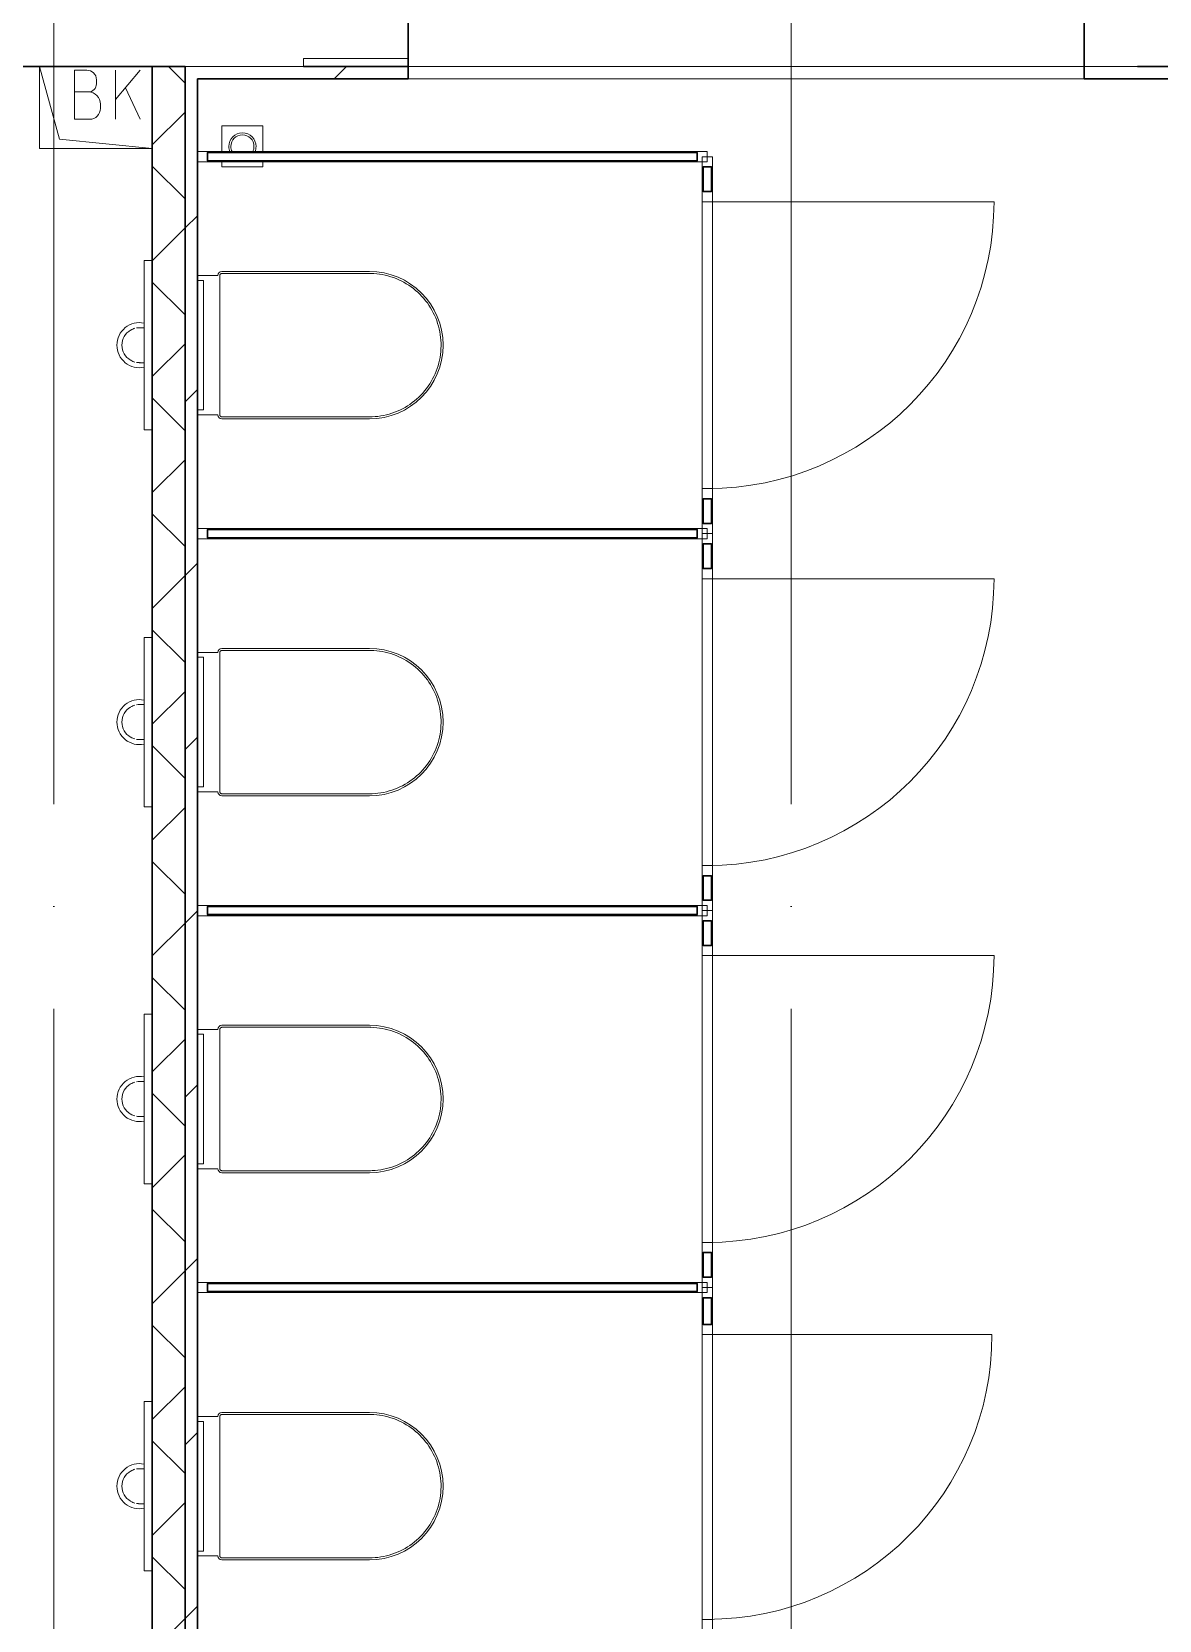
# Model space of a CAD drawing. Header units: millimetres. Extents: x -695119 to 412940, y -249585 to 622758.
# Drawn here: x 279137 to 281889, y 71319 to 75197 of the extents above; entities that cross this region are included whole.
import ezdxf

# ---------------------------------------------------------------- set-up
doc = ezdxf.new("R2010")
doc.units = ezdxf.units.MM
doc.linetypes.add('ADSK_Линия сетки', pattern=[25, 20, -2.5, 0, -2.5])
for name, color, linetype, lineweight in [('Витраж', 252, 'Continuous', 9), ('Двери', 8, 'Continuous', 9), ('Оси', 252, 'Continuous', 9), ('Перекрытие', 252, 'Continuous', 18), ('Сантехника', 252, 'Continuous', 18), ('Стены внутренние', 252, 'Continuous', 18), ('Стены наружные', 252, 'Continuous', 18), ('Стены разрез', 7, 'Continuous', 30)]:
    doc.layers.add(name, color=color, linetype=linetype, lineweight=lineweight)

# ---------------------------------------------------------------- blocks, each defined once
blk = doc.blocks.new('план 2 этажа')
at = {"color": 251, "lineweight": 18, "true_color": 0x636466}
for p, q in [((279155.8, 75111.6), (279203.9, 74934.5)), ((279155.8, 74911.6), (279155.8, 75111.6)), ((279271.1, 75103), (279241.1, 75103)), ((279241.1, 75103), (279241.1, 74983)), ((279401.1, 75103), (279341.1, 75031.5)), ((279341.1, 74983), (279341.1, 75103)), ((279294.4, 75069.6), (279294.4, 75079.6)), ((279274.4, 75049.6), (279241.1, 75049.6)), ((279401.1, 74983), (279365.1, 75060.1)), ((279304.4, 75009.6), (279304.4, 75019.6)), ((279241.1, 74983), (279277.7, 74983)), ((279430.8, 74911.6), (279155.8, 74911.6)), ((279203.9, 74934.5), (279430.8, 74911.6))]:
    blk.add_line(p, q, dxfattribs=at)
for centre, radius, start, end in [((279271.1, 75079.6), 23.3, 0, 90), ((279274.4, 75069.6), 20, 270, 0), ((279274.4, 75019.6), 30, 0, 90), ((279277.7, 75009.6), 26.7, 270, 0)]:
    blk.add_arc(centre, radius, start, end, dxfattribs=at)
at = {"layer": 'Витраж', "color": 251, "lineweight": 18, "true_color": 0x636466, "extrusion": (0, 0, -1)}
for p, q in [((279565.8, 74904.1), (279540.8, 74904.1)), ((279540.8, 74904.1), (279540.8, 74879.1)), ((279540.8, 74879.1), (279565.8, 74879.1)), ((279565.8, 74879.1), (279565.8, 74904.1)), ((280798.3, 74891.6), (280773.3, 74891.6)), ((280773.3, 74891.6), (280773.3, 74866.6)), ((280798.3, 74866.6), (280798.3, 74891.6)), ((280773.3, 74866.6), (280798.3, 74866.6)), ((280798.3, 74806.6), (280773.3, 74806.6)), ((280773.3, 74806.6), (280773.3, 74781.6)), ((280798.3, 74781.6), (280798.3, 74806.6)), ((280773.3, 74781.6), (280798.3, 74781.6)), ((280798.3, 74081.6), (280773.3, 74081.6)), ((280773.3, 74081.6), (280773.3, 74056.6)), ((280773.3, 74056.6), (280798.3, 74056.6)), ((280798.3, 74056.6), (280798.3, 74081.6)), ((280785.8, 73984.1), (280760.8, 73984.1)), ((280760.8, 73984.1), (280760.8, 73959.1)), ((280785.8, 73959.1), (280785.8, 73984.1)), ((280760.8, 73959.1), (280785.8, 73959.1)), ((280798.3, 73971.6), (280773.3, 73971.6)), ((280773.3, 73971.6), (280773.3, 73946.6)), ((280773.3, 73946.6), (280798.3, 73946.6)), ((280798.3, 73946.6), (280798.3, 73971.6)), ((280798.3, 73886.6), (280773.3, 73886.6)), ((280773.3, 73886.6), (280773.3, 73861.6)), ((280773.3, 73861.6), (280798.3, 73861.6)), ((280798.3, 73861.6), (280798.3, 73886.6)), ((280798.3, 73161.6), (280773.3, 73161.6)), ((280773.3, 73161.6), (280773.3, 73136.6)), ((280798.3, 73136.6), (280798.3, 73161.6)), ((280773.3, 73136.6), (280798.3, 73136.6)), ((280785.8, 73064.1), (280760.8, 73064.1)), ((280760.8, 73064.1), (280760.8, 73039.1)), ((280798.3, 73051.6), (280773.3, 73051.6)), ((280773.3, 73051.6), (280773.3, 73026.6)), ((280785.8, 73039.1), (280785.8, 73064.1)), ((280798.3, 73026.6), (280798.3, 73051.6)), ((280760.8, 73039.1), (280785.8, 73039.1)), ((280773.3, 73026.6), (280798.3, 73026.6)), ((280798.3, 72966.6), (280773.3, 72966.6)), ((280773.3, 72966.6), (280773.3, 72941.6)), ((280773.3, 72941.6), (280798.3, 72941.6)), ((280798.3, 72941.6), (280798.3, 72966.6)), ((280798.3, 72241.6), (280773.3, 72241.6)), ((280773.3, 72241.6), (280773.3, 72216.6)), ((280798.3, 72216.6), (280798.3, 72241.6)), ((280773.3, 72216.6), (280798.3, 72216.6)), ((280785.8, 72144.1), (280760.8, 72144.1)), ((280760.8, 72144.1), (280760.8, 72119.1)), ((280760.8, 72119.1), (280785.8, 72119.1)), ((280798.3, 72131.6), (280773.3, 72131.6)), ((280773.3, 72131.6), (280773.3, 72106.6)), ((280785.8, 72119.1), (280785.8, 72144.1)), ((280798.3, 72106.6), (280798.3, 72131.6)), ((280773.3, 72106.6), (280798.3, 72106.6)), ((280798.3, 72041.6), (280773.3, 72041.6)), ((280773.3, 72041.6), (280773.3, 72016.6)), ((280798.3, 72016.6), (280798.3, 72041.6)), ((280773.3, 72016.6), (280798.3, 72016.6)), ((280798.3, 71321.6), (280773.3, 71321.6)), ((280773.3, 71321.6), (280773.3, 71296.6)), ((280798.3, 71296.6), (280798.3, 71321.6))]:
    blk.add_line(p, q, dxfattribs=at)
at = {"layer": 'Витраж', "color": 251, "true_color": 0x636466}
for p, q in [((279565.8, 74904.1), (280760.8, 74904.1)), ((279565.8, 74879.1), (280760.8, 74879.1)), ((280773.3, 74866.6), (280773.3, 74806.6)), ((280798.3, 74866.6), (280798.3, 74806.6)), ((280773.3, 74781.6), (280773.3, 74081.6)), ((280798.3, 74781.6), (280798.3, 74081.6)), ((280773.3, 74056.6), (280773.3, 73996.6)), ((280798.3, 74056.6), (280798.3, 73996.6)), ((280760.8, 73984.1), (279565.8, 73984.1)), ((280760.8, 73959.1), (279565.8, 73959.1)), ((280773.3, 73946.6), (280773.3, 73886.6)), ((280798.3, 73946.6), (280798.3, 73886.6)), ((280773.3, 73861.6), (280773.3, 73161.6)), ((280798.3, 73861.6), (280798.3, 73161.6)), ((280773.3, 73136.6), (280773.3, 73076.6)), ((280798.3, 73136.6), (280798.3, 73076.6)), ((280760.8, 73064.1), (279565.8, 73064.1)), ((280760.8, 73039.1), (279565.8, 73039.1)), ((280773.3, 73026.6), (280773.3, 72966.6)), ((280798.3, 73026.6), (280798.3, 72966.6)), ((280773.3, 72941.6), (280773.3, 72241.6)), ((280798.3, 72941.6), (280798.3, 72241.6)), ((280773.3, 72216.6), (280773.3, 72156.6)), ((280798.3, 72216.6), (280798.3, 72156.6)), ((280760.8, 72144.1), (279565.8, 72144.1)), ((280760.8, 72119.1), (279565.8, 72119.1)), ((280773.3, 72106.6), (280773.3, 72041.6)), ((280798.3, 72106.6), (280798.3, 72041.6)), ((280773.3, 72016.6), (280773.3, 71321.6)), ((280798.3, 72016.6), (280798.3, 71321.6))]:
    blk.add_line(p, q, dxfattribs=at)
at = {"layer": 'Витраж', "color": 251, "lineweight": 18, "true_color": 0x636466}
for p, q in [((280785.8, 74904.1), (280760.8, 74904.1)), ((280760.8, 74904.1), (280760.8, 74879.1)), ((280760.8, 74879.1), (280785.8, 74879.1)), ((280785.8, 74879.1), (280785.8, 74904.1)), ((279565.8, 73984.1), (279540.8, 73984.1)), ((279540.8, 73984.1), (279540.8, 73959.1)), ((279565.8, 73959.1), (279565.8, 73984.1)), ((280798.3, 73996.6), (280773.3, 73996.6)), ((280773.3, 73996.6), (280773.3, 73971.6)), ((280798.3, 73971.6), (280798.3, 73996.6)), ((279540.8, 73959.1), (279565.8, 73959.1)), ((280773.3, 73971.6), (280798.3, 73971.6)), ((279565.8, 73064.1), (279540.8, 73064.1)), ((279540.8, 73064.1), (279540.8, 73039.1)), ((279565.8, 73039.1), (279565.8, 73064.1)), ((280798.3, 73076.6), (280773.3, 73076.6)), ((280773.3, 73076.6), (280773.3, 73051.6)), ((280773.3, 73051.6), (280798.3, 73051.6)), ((280798.3, 73051.6), (280798.3, 73076.6)), ((279540.8, 73039.1), (279565.8, 73039.1)), ((280798.3, 72156.6), (280773.3, 72156.6)), ((280773.3, 72156.6), (280773.3, 72131.6)), ((280798.3, 72131.6), (280798.3, 72156.6)), ((279565.8, 72144.1), (279540.8, 72144.1)), ((279540.8, 72144.1), (279540.8, 72119.1)), ((279540.8, 72119.1), (279565.8, 72119.1)), ((279565.8, 72119.1), (279565.8, 72144.1)), ((280773.3, 72131.6), (280798.3, 72131.6))]:
    blk.add_line(p, q, dxfattribs=at)
at = {"layer": 'Двери', "color": 251, "true_color": 0x636466}
for p, q in [((280798.3, 74781.6), (281485.8, 74781.6)), ((280798.3, 73861.6), (281485.8, 73861.6)), ((280798.3, 72941.6), (281485.8, 72941.6)), ((280798.3, 72016.6), (281480.8, 72016.6))]:
    blk.add_line(p, q, dxfattribs=at)
for centre, radius in [((280785.8, 74781.6), 700), ((280785.8, 73861.6), 700), ((280785.8, 72941.6), 700), ((280785.8, 72016.6), 695)]:
    blk.add_arc(centre, radius, 270, 0, dxfattribs=at)
at = {"layer": 'Оси', "color": 251, "linetype": 'ADSK_Линия сетки', "ltscale": 100, "true_color": 0x636466}
for p, q in [((279190.8, 77811.6), (279190.8, 46685.5)), ((280990.8, 77811.6), (280990.8, 46685.5)), ((332058.1, 75111.6), (255080.8, 75111.6))]:
    blk.add_line(p, q, dxfattribs=at)
at = {"layer": 'Перекрытие', "color": 251, "ltscale": 100, "true_color": 0x636466}
for p, q in [((279155.8, 74911.6), (279155.8, 75111.6)), ((279430.8, 74911.6), (279155.8, 74911.6))]:
    blk.add_line(p, q, dxfattribs=at)
at = {"layer": 'Сантехника', "color": 251, "true_color": 0x636466}
for p, q in [((279700.8, 74966.6), (279600.8, 74966.6)), ((279600.8, 74966.6), (279600.8, 74904.1)), ((279700.8, 74904.1), (279700.8, 74966.6)), ((279600.8, 74879.1), (279600.8, 74866.6)), ((279700.8, 74866.6), (279700.8, 74879.1)), ((279600.8, 74866.6), (279700.8, 74866.6)), ((279590.8, 74601.6), (279540.8, 74601.6)), ((279595.8, 74601.6), (279595.8, 74261.6)), ((279960.8, 74611.6), (279600.8, 74611.6)), ((279960.8, 74606.6), (279600.8, 74606.6)), ((279540.8, 74589.8), (279555.8, 74589.8)), ((279555.8, 74589.8), (279555.8, 74273.4)), ((279555.8, 74273.4), (279540.8, 74273.4)), ((279540.8, 74261.6), (279590.8, 74261.6)), ((279600.8, 74256.6), (279960.8, 74256.6)), ((279600.8, 74251.6), (279960.8, 74251.6)), ((279590.8, 73681.6), (279540.8, 73681.6)), ((279540.8, 73669.8), (279555.8, 73669.8)), ((279555.8, 73669.8), (279555.8, 73353.4)), ((279595.8, 73681.6), (279595.8, 73341.6)), ((279960.8, 73691.6), (279600.8, 73691.6)), ((279960.8, 73686.6), (279600.8, 73686.6)), ((279555.8, 73353.4), (279540.8, 73353.4)), ((279540.8, 73341.6), (279590.8, 73341.6)), ((279600.8, 73336.6), (279960.8, 73336.6)), ((279600.8, 73331.6), (279960.8, 73331.6)), ((279590.8, 72761.6), (279540.8, 72761.6)), ((279540.8, 72749.8), (279555.8, 72749.8)), ((279555.8, 72749.8), (279555.8, 72433.4)), ((279595.8, 72761.6), (279595.8, 72421.6)), ((279960.8, 72771.6), (279600.8, 72771.6)), ((279960.8, 72766.6), (279600.8, 72766.6)), ((279555.8, 72433.4), (279540.8, 72433.4)), ((279540.8, 72421.6), (279590.8, 72421.6)), ((279600.8, 72416.6), (279960.8, 72416.6)), ((279600.8, 72411.6), (279960.8, 72411.6)), ((279590.8, 71816.6), (279540.8, 71816.6)), ((279540.8, 71804.8), (279555.8, 71804.8)), ((279555.8, 71804.8), (279555.8, 71488.4)), ((279595.8, 71816.6), (279595.8, 71476.6)), ((279960.8, 71826.6), (279600.8, 71826.6)), ((279960.8, 71821.6), (279600.8, 71821.6)), ((279555.8, 71488.4), (279540.8, 71488.4)), ((279540.8, 71476.6), (279590.8, 71476.6)), ((279600.8, 71471.6), (279960.8, 71471.6)), ((279600.8, 71466.6), (279960.8, 71466.6))]:
    blk.add_line(p, q, dxfattribs=at)
at = {"layer": 'Сантехника', "color": 251, "lineweight": 9, "true_color": 0x636466}
for p, q in [((279430.8, 74638.4), (279410.8, 74638.4)), ((279410.8, 74638.4), (279410.8, 74613.4)), ((279410.8, 74249.9), (279410.8, 74613.4)), ((279410.8, 74249.9), (279410.8, 74224.9)), ((279410.8, 74224.9), (279430.8, 74224.9)), ((279430.8, 73718.4), (279410.8, 73718.4)), ((279410.8, 73718.4), (279410.8, 73693.4)), ((279410.8, 73329.9), (279410.8, 73693.4)), ((279410.8, 73329.9), (279410.8, 73304.9)), ((279410.8, 73304.9), (279430.8, 73304.9)), ((279430.8, 72798.4), (279410.8, 72798.4)), ((279410.8, 72798.4), (279410.8, 72773.4)), ((279410.8, 72409.9), (279410.8, 72773.4)), ((279410.8, 72409.9), (279410.8, 72384.9)), ((279410.8, 72384.9), (279430.8, 72384.9)), ((279430.8, 71853.4), (279410.8, 71853.4)), ((279410.8, 71853.4), (279410.8, 71828.4)), ((279410.8, 71464.9), (279410.8, 71828.4)), ((279410.8, 71464.9), (279410.8, 71439.9)), ((279410.8, 71439.9), (279430.8, 71439.9))]:
    blk.add_line(p, q, dxfattribs=at)
at = {"layer": 'Сантехника', "color": 251, "true_color": 0x636466, "flags": 128}
for points in [[(279600.8, 74606.6), (279600.6, 74606.6), (279600.4, 74606.6), (279600.2, 74606.6), (279600, 74606.6), (279599.8, 74606.5), (279599.6, 74606.5), (279599.4, 74606.4), (279599.2, 74606.4), (279599.1, 74606.3), (279598.9, 74606.2), (279598.7, 74606.2), (279598.5, 74606.1), (279598.3, 74606), (279598.2, 74605.9), (279598, 74605.8), (279597.8, 74605.6), (279597.7, 74605.5), (279597.5, 74605.4), (279597.4, 74605.3), (279597.2, 74605.1), (279597.1, 74605), (279597, 74604.8), (279596.8, 74604.7), (279596.7, 74604.5), (279596.6, 74604.3), (279596.5, 74604.2), (279596.4, 74604), (279596.3, 74603.8), (279596.2, 74603.6), (279596.2, 74603.4), (279596.1, 74603.3), (279596, 74603.1), (279596, 74602.9), (279595.9, 74602.7), (279595.9, 74602.5), (279595.9, 74602.3), (279595.8, 74602.1), (279595.8, 74601.9), (279595.8, 74601.7), (279595.8, 74601.6)], [(279960.8, 74256.6), (279967.8, 74256.8), (279974.8, 74257.2), (279981.8, 74257.9), (279988.7, 74258.9), (279995.6, 74260.1), (280002.4, 74261.7), (280009.2, 74263.5), (280015.9, 74265.5), (280022.5, 74267.9), (280029, 74270.5), (280035.4, 74273.3), (280041.6, 74276.4), (280047.8, 74279.8), (280053.8, 74283.4), (280059.6, 74287.2), (280065.3, 74291.3), (280070.9, 74295.6), (280076.2, 74300.1), (280081.4, 74304.8), (280086.4, 74309.7), (280091.1, 74314.8), (280095.7, 74320.1), (280100, 74325.6), (280104.2, 74331.3), (280108.1, 74337.1), (280111.7, 74343), (280115.2, 74349.2), (280118.3, 74355.4), (280121.3, 74361.8), (280123.9, 74368.2), (280126.3, 74374.8), (280128.5, 74381.5), (280130.3, 74388.2), (280131.9, 74395), (280133.3, 74401.9), (280134.3, 74408.8), (280135.1, 74415.8), (280135.6, 74422.8), (280135.8, 74429.7), (280135.7, 74436.7), (280135.4, 74443.7), (280134.8, 74450.7), (280133.9, 74457.7), (280132.7, 74464.5), (280131.2, 74471.4), (280129.5, 74478.2), (280127.5, 74484.9), (280125.3, 74491.5), (280122.7, 74498), (280119.9, 74504.5), (280116.9, 74510.8), (280113.6, 74516.9), (280110.1, 74523), (280106.3, 74528.9), (280102.3, 74534.6), (280098.1, 74540.2), (280093.6, 74545.6), (280089, 74550.8), (280084.1, 74555.8), (280079, 74560.7), (280073.8, 74565.3), (280068.3, 74569.7), (280062.7, 74573.9), (280057, 74577.9), (280051, 74581.6), (280045, 74585.1), (280038.8, 74588.3), (280032.4, 74591.3), (280026, 74594), (280019.4, 74596.5), (280012.8, 74598.7), (280006.1, 74600.7), (279999.3, 74602.4), (279992.4, 74603.8), (279985.5, 74604.9), (279978.6, 74605.7), (279971.6, 74606.3), (279964.6, 74606.6), (279960.8, 74606.6)], [(279595.8, 74261.6), (279595.8, 74261.4), (279595.8, 74261.2), (279595.8, 74261), (279595.9, 74260.8), (279595.9, 74260.6), (279596, 74260.4), (279596, 74260.3), (279596.1, 74260.1), (279596.1, 74259.9), (279596.2, 74259.7), (279596.3, 74259.5), (279596.4, 74259.3), (279596.5, 74259.2), (279596.6, 74259), (279596.7, 74258.8), (279596.8, 74258.7), (279596.9, 74258.5), (279597.1, 74258.3), (279597.2, 74258.2), (279597.3, 74258), (279597.5, 74257.9), (279597.6, 74257.8), (279597.8, 74257.7), (279597.9, 74257.5), (279598.1, 74257.4), (279598.3, 74257.3), (279598.5, 74257.2), (279598.6, 74257.1), (279598.8, 74257.1), (279599, 74257), (279599.2, 74256.9), (279599.4, 74256.8), (279599.6, 74256.8), (279599.8, 74256.7), (279600, 74256.7), (279600.2, 74256.7), (279600.4, 74256.7), (279600.6, 74256.6), (279600.8, 74256.6), (279600.8, 74256.6)], [(279600.8, 73686.6), (279600.6, 73686.6), (279600.4, 73686.6), (279600.2, 73686.6), (279600, 73686.6), (279599.8, 73686.5), (279599.6, 73686.5), (279599.4, 73686.4), (279599.2, 73686.4), (279599.1, 73686.3), (279598.9, 73686.2), (279598.7, 73686.2), (279598.5, 73686.1), (279598.3, 73686), (279598.2, 73685.9), (279598, 73685.8), (279597.8, 73685.6), (279597.7, 73685.5), (279597.5, 73685.4), (279597.4, 73685.3), (279597.2, 73685.1), (279597.1, 73685), (279597, 73684.8), (279596.8, 73684.7), (279596.7, 73684.5), (279596.6, 73684.3), (279596.5, 73684.2), (279596.4, 73684), (279596.3, 73683.8), (279596.2, 73683.6), (279596.2, 73683.4), (279596.1, 73683.3), (279596, 73683.1), (279596, 73682.9), (279595.9, 73682.7), (279595.9, 73682.5), (279595.9, 73682.3), (279595.8, 73682.1), (279595.8, 73681.9), (279595.8, 73681.7), (279595.8, 73681.6)], [(279960.8, 73336.6), (279967.8, 73336.8), (279974.8, 73337.2), (279981.8, 73337.9), (279988.7, 73338.9), (279995.6, 73340.1), (280002.4, 73341.7), (280009.2, 73343.5), (280015.9, 73345.5), (280022.5, 73347.9), (280029, 73350.5), (280035.4, 73353.3), (280041.6, 73356.4), (280047.8, 73359.8), (280053.8, 73363.4), (280059.6, 73367.2), (280065.3, 73371.3), (280070.9, 73375.6), (280076.2, 73380.1), (280081.4, 73384.8), (280086.4, 73389.7), (280091.1, 73394.8), (280095.7, 73400.1), (280100, 73405.6), (280104.2, 73411.3), (280108.1, 73417.1), (280111.7, 73423), (280115.2, 73429.2), (280118.3, 73435.4), (280121.3, 73441.8), (280123.9, 73448.2), (280126.3, 73454.8), (280128.5, 73461.5), (280130.3, 73468.2), (280131.9, 73475), (280133.3, 73481.9), (280134.3, 73488.8), (280135.1, 73495.8), (280135.6, 73502.8), (280135.8, 73509.7), (280135.7, 73516.7), (280135.4, 73523.7), (280134.8, 73530.7), (280133.9, 73537.7), (280132.7, 73544.5), (280131.2, 73551.4), (280129.5, 73558.2), (280127.5, 73564.9), (280125.3, 73571.5), (280122.7, 73578), (280119.9, 73584.5), (280116.9, 73590.8), (280113.6, 73596.9), (280110.1, 73603), (280106.3, 73608.9), (280102.3, 73614.6), (280098.1, 73620.2), (280093.6, 73625.6), (280089, 73630.8), (280084.1, 73635.8), (280079, 73640.7), (280073.8, 73645.3), (280068.3, 73649.7), (280062.7, 73653.9), (280057, 73657.9), (280051, 73661.6), (280045, 73665.1), (280038.8, 73668.3), (280032.4, 73671.3), (280026, 73674), (280019.4, 73676.5), (280012.8, 73678.7), (280006.1, 73680.7), (279999.3, 73682.4), (279992.4, 73683.8), (279985.5, 73684.9), (279978.6, 73685.7), (279971.6, 73686.3), (279964.6, 73686.6), (279960.8, 73686.6)], [(279595.8, 73341.6), (279595.8, 73341.4), (279595.8, 73341.2), (279595.8, 73341), (279595.9, 73340.8), (279595.9, 73340.6), (279596, 73340.4), (279596, 73340.3), (279596.1, 73340.1), (279596.1, 73339.9), (279596.2, 73339.7), (279596.3, 73339.5), (279596.4, 73339.3), (279596.5, 73339.2), (279596.6, 73339), (279596.7, 73338.8), (279596.8, 73338.7), (279596.9, 73338.5), (279597.1, 73338.3), (279597.2, 73338.2), (279597.3, 73338), (279597.5, 73337.9), (279597.6, 73337.8), (279597.8, 73337.7), (279597.9, 73337.5), (279598.1, 73337.4), (279598.3, 73337.3), (279598.5, 73337.2), (279598.6, 73337.1), (279598.8, 73337.1), (279599, 73337), (279599.2, 73336.9), (279599.4, 73336.8), (279599.6, 73336.8), (279599.8, 73336.7), (279600, 73336.7), (279600.2, 73336.7), (279600.4, 73336.7), (279600.6, 73336.6), (279600.8, 73336.6), (279600.8, 73336.6)], [(279600.8, 72766.6), (279600.6, 72766.6), (279600.4, 72766.6), (279600.2, 72766.6), (279600, 72766.6), (279599.8, 72766.5), (279599.6, 72766.5), (279599.4, 72766.4), (279599.2, 72766.4), (279599.1, 72766.3), (279598.9, 72766.2), (279598.7, 72766.2), (279598.5, 72766.1), (279598.3, 72766), (279598.2, 72765.9), (279598, 72765.8), (279597.8, 72765.6), (279597.7, 72765.5), (279597.5, 72765.4), (279597.4, 72765.3), (279597.2, 72765.1), (279597.1, 72765), (279597, 72764.8), (279596.8, 72764.7), (279596.7, 72764.5), (279596.6, 72764.3), (279596.5, 72764.2), (279596.4, 72764), (279596.3, 72763.8), (279596.2, 72763.6), (279596.2, 72763.4), (279596.1, 72763.3), (279596, 72763.1), (279596, 72762.9), (279595.9, 72762.7), (279595.9, 72762.5), (279595.9, 72762.3), (279595.8, 72762.1), (279595.8, 72761.9), (279595.8, 72761.7), (279595.8, 72761.6)], [(279960.8, 72416.6), (279967.8, 72416.8), (279974.8, 72417.2), (279981.8, 72417.9), (279988.7, 72418.9), (279995.6, 72420.1), (280002.4, 72421.7), (280009.2, 72423.5), (280015.9, 72425.5), (280022.5, 72427.9), (280029, 72430.5), (280035.4, 72433.3), (280041.6, 72436.4), (280047.8, 72439.8), (280053.8, 72443.4), (280059.6, 72447.2), (280065.3, 72451.3), (280070.9, 72455.6), (280076.2, 72460.1), (280081.4, 72464.8), (280086.4, 72469.7), (280091.1, 72474.8), (280095.7, 72480.1), (280100, 72485.6), (280104.2, 72491.3), (280108.1, 72497.1), (280111.7, 72503), (280115.2, 72509.2), (280118.3, 72515.4), (280121.3, 72521.8), (280123.9, 72528.2), (280126.3, 72534.8), (280128.5, 72541.5), (280130.3, 72548.2), (280131.9, 72555), (280133.3, 72561.9), (280134.3, 72568.8), (280135.1, 72575.8), (280135.6, 72582.8), (280135.8, 72589.7), (280135.7, 72596.7), (280135.4, 72603.7), (280134.8, 72610.7), (280133.9, 72617.7), (280132.7, 72624.5), (280131.2, 72631.4), (280129.5, 72638.2), (280127.5, 72644.9), (280125.3, 72651.5), (280122.7, 72658), (280119.9, 72664.5), (280116.9, 72670.8), (280113.6, 72676.9), (280110.1, 72683), (280106.3, 72688.9), (280102.3, 72694.6), (280098.1, 72700.2), (280093.6, 72705.6), (280089, 72710.8), (280084.1, 72715.8), (280079, 72720.7), (280073.8, 72725.3), (280068.3, 72729.7), (280062.7, 72733.9), (280057, 72737.9), (280051, 72741.6), (280045, 72745.1), (280038.8, 72748.3), (280032.4, 72751.3), (280026, 72754), (280019.4, 72756.5), (280012.8, 72758.7), (280006.1, 72760.7), (279999.3, 72762.4), (279992.4, 72763.8), (279985.5, 72764.9), (279978.6, 72765.7), (279971.6, 72766.3), (279964.6, 72766.6), (279960.8, 72766.6)], [(279595.8, 72421.6), (279595.8, 72421.4), (279595.8, 72421.2), (279595.8, 72421), (279595.9, 72420.8), (279595.9, 72420.6), (279596, 72420.4), (279596, 72420.3), (279596.1, 72420.1), (279596.1, 72419.9), (279596.2, 72419.7), (279596.3, 72419.5), (279596.4, 72419.3), (279596.5, 72419.2), (279596.6, 72419), (279596.7, 72418.8), (279596.8, 72418.7), (279596.9, 72418.5), (279597.1, 72418.3), (279597.2, 72418.2), (279597.3, 72418), (279597.5, 72417.9), (279597.6, 72417.8), (279597.8, 72417.7), (279597.9, 72417.5), (279598.1, 72417.4), (279598.3, 72417.3), (279598.5, 72417.2), (279598.6, 72417.1), (279598.8, 72417.1), (279599, 72417), (279599.2, 72416.9), (279599.4, 72416.8), (279599.6, 72416.8), (279599.8, 72416.7), (279600, 72416.7), (279600.2, 72416.7), (279600.4, 72416.7), (279600.6, 72416.6), (279600.8, 72416.6), (279600.8, 72416.6)], [(279600.8, 71821.6), (279600.6, 71821.6), (279600.4, 71821.6), (279600.2, 71821.6), (279600, 71821.6), (279599.8, 71821.5), (279599.6, 71821.5), (279599.4, 71821.4), (279599.2, 71821.4), (279599.1, 71821.3), (279598.9, 71821.2), (279598.7, 71821.2), (279598.5, 71821.1), (279598.3, 71821), (279598.2, 71820.9), (279598, 71820.8), (279597.8, 71820.6), (279597.7, 71820.5), (279597.5, 71820.4), (279597.4, 71820.3), (279597.2, 71820.1), (279597.1, 71820), (279597, 71819.8), (279596.8, 71819.7), (279596.7, 71819.5), (279596.6, 71819.3), (279596.5, 71819.2), (279596.4, 71819), (279596.3, 71818.8), (279596.2, 71818.6), (279596.2, 71818.4), (279596.1, 71818.3), (279596, 71818.1), (279596, 71817.9), (279595.9, 71817.7), (279595.9, 71817.5), (279595.9, 71817.3), (279595.8, 71817.1), (279595.8, 71816.9), (279595.8, 71816.7), (279595.8, 71816.6)], [(279960.8, 71471.6), (279967.8, 71471.8), (279974.8, 71472.2), (279981.8, 71472.9), (279988.7, 71473.9), (279995.6, 71475.1), (280002.4, 71476.7), (280009.2, 71478.5), (280015.9, 71480.5), (280022.5, 71482.9), (280029, 71485.5), (280035.4, 71488.3), (280041.6, 71491.4), (280047.8, 71494.8), (280053.8, 71498.4), (280059.6, 71502.2), (280065.3, 71506.3), (280070.9, 71510.6), (280076.2, 71515.1), (280081.4, 71519.8), (280086.4, 71524.7), (280091.1, 71529.8), (280095.7, 71535.1), (280100, 71540.6), (280104.2, 71546.3), (280108.1, 71552.1), (280111.7, 71558), (280115.2, 71564.2), (280118.3, 71570.4), (280121.3, 71576.8), (280123.9, 71583.2), (280126.3, 71589.8), (280128.5, 71596.5), (280130.3, 71603.2), (280131.9, 71610), (280133.3, 71616.9), (280134.3, 71623.8), (280135.1, 71630.8), (280135.6, 71637.8), (280135.8, 71644.7), (280135.7, 71651.7), (280135.4, 71658.7), (280134.8, 71665.7), (280133.9, 71672.7), (280132.7, 71679.5), (280131.2, 71686.4), (280129.5, 71693.2), (280127.5, 71699.9), (280125.3, 71706.5), (280122.7, 71713), (280119.9, 71719.5), (280116.9, 71725.8), (280113.6, 71731.9), (280110.1, 71738), (280106.3, 71743.9), (280102.3, 71749.6), (280098.1, 71755.2), (280093.6, 71760.6), (280089, 71765.8), (280084.1, 71770.8), (280079, 71775.7), (280073.8, 71780.3), (280068.3, 71784.7), (280062.7, 71788.9), (280057, 71792.9), (280051, 71796.6), (280045, 71800.1), (280038.8, 71803.3), (280032.4, 71806.3), (280026, 71809), (280019.4, 71811.5), (280012.8, 71813.7), (280006.1, 71815.7), (279999.3, 71817.4), (279992.4, 71818.8), (279985.5, 71819.9), (279978.6, 71820.7), (279971.6, 71821.3), (279964.6, 71821.6), (279960.8, 71821.6)], [(279595.8, 71476.6), (279595.8, 71476.4), (279595.8, 71476.2), (279595.8, 71476), (279595.9, 71475.8), (279595.9, 71475.6), (279596, 71475.4), (279596, 71475.3), (279596.1, 71475.1), (279596.1, 71474.9), (279596.2, 71474.7), (279596.3, 71474.5), (279596.4, 71474.3), (279596.5, 71474.2), (279596.6, 71474), (279596.7, 71473.8), (279596.8, 71473.7), (279596.9, 71473.5), (279597.1, 71473.3), (279597.2, 71473.2), (279597.3, 71473), (279597.5, 71472.9), (279597.6, 71472.8), (279597.8, 71472.7), (279597.9, 71472.5), (279598.1, 71472.4), (279598.3, 71472.3), (279598.5, 71472.2), (279598.6, 71472.1), (279598.8, 71472.1), (279599, 71472), (279599.2, 71471.9), (279599.4, 71471.8), (279599.6, 71471.8), (279599.8, 71471.7), (279600, 71471.7), (279600.2, 71471.7), (279600.4, 71471.7), (279600.6, 71471.6), (279600.8, 71471.6), (279600.8, 71471.6)]]:
    blk.add_lwpolyline(points, dxfattribs=at)
at = {"layer": 'Сантехника', "color": 251, "lineweight": 9, "true_color": 0x636466, "flags": 128}
for points in [[(279409.7, 74474.3), (279408.6, 74474.3), (279407.5, 74474.3), (279406.5, 74474.3), (279405.6, 74474.3), (279404.7, 74474.3), (279403.9, 74474.3), (279403.1, 74474.3), (279402.4, 74474.3), (279401.8, 74474.3), (279401.3, 74474.3), (279400.8, 74474.3), (279400.4, 74474.3), (279400, 74474.3), (279399.8, 74474.3), (279399.6, 74474.3), (279399.4, 74474.3), (279399.4, 74474.3), (279399.4, 74474.3)], [(279399.4, 74388.9), (279399.4, 74388.9), (279399.5, 74388.9), (279399.7, 74388.9), (279399.9, 74388.9), (279400.3, 74388.9), (279400.7, 74388.9), (279401.1, 74388.9), (279401.7, 74388.9), (279402.3, 74388.9), (279402.9, 74388.9), (279403.7, 74388.9), (279404.5, 74388.9), (279405.3, 74388.9), (279406.2, 74388.9), (279407.2, 74388.9), (279408.3, 74388.9), (279409.4, 74388.9), (279410.5, 74388.9)], [(279409.7, 73554.3), (279408.6, 73554.3), (279407.5, 73554.3), (279406.5, 73554.3), (279405.6, 73554.3), (279404.7, 73554.3), (279403.9, 73554.3), (279403.1, 73554.3), (279402.4, 73554.3), (279401.8, 73554.3), (279401.3, 73554.3), (279400.8, 73554.3), (279400.4, 73554.3), (279400, 73554.3), (279399.8, 73554.3), (279399.6, 73554.3), (279399.4, 73554.3), (279399.4, 73554.3), (279399.4, 73554.3)], [(279399.4, 73468.9), (279399.4, 73468.9), (279399.5, 73468.9), (279399.7, 73468.9), (279399.9, 73468.9), (279400.3, 73468.9), (279400.7, 73468.9), (279401.1, 73468.9), (279401.7, 73468.9), (279402.3, 73468.9), (279402.9, 73468.9), (279403.7, 73468.9), (279404.5, 73468.9), (279405.3, 73468.9), (279406.2, 73468.9), (279407.2, 73468.9), (279408.3, 73468.9), (279409.4, 73468.9), (279410.5, 73468.9)], [(279409.7, 72634.3), (279408.6, 72634.3), (279407.5, 72634.3), (279406.5, 72634.3), (279405.6, 72634.3), (279404.7, 72634.3), (279403.9, 72634.3), (279403.1, 72634.3), (279402.4, 72634.3), (279401.8, 72634.3), (279401.3, 72634.3), (279400.8, 72634.3), (279400.4, 72634.3), (279400, 72634.3), (279399.8, 72634.3), (279399.6, 72634.3), (279399.4, 72634.3), (279399.4, 72634.3), (279399.4, 72634.3)], [(279399.4, 72548.9), (279399.4, 72548.9), (279399.5, 72548.9), (279399.7, 72548.9), (279399.9, 72548.9), (279400.3, 72548.9), (279400.7, 72548.9), (279401.1, 72548.9), (279401.7, 72548.9), (279402.3, 72548.9), (279402.9, 72548.9), (279403.7, 72548.9), (279404.5, 72548.9), (279405.3, 72548.9), (279406.2, 72548.9), (279407.2, 72548.9), (279408.3, 72548.9), (279409.4, 72548.9), (279410.5, 72548.9)], [(279409.7, 71689.3), (279408.6, 71689.3), (279407.5, 71689.3), (279406.5, 71689.3), (279405.6, 71689.3), (279404.7, 71689.3), (279403.9, 71689.3), (279403.1, 71689.3), (279402.4, 71689.3), (279401.8, 71689.3), (279401.3, 71689.3), (279400.8, 71689.3), (279400.4, 71689.3), (279400, 71689.3), (279399.8, 71689.3), (279399.6, 71689.3), (279399.4, 71689.3), (279399.4, 71689.3), (279399.4, 71689.3)], [(279399.4, 71603.9), (279399.4, 71603.9), (279399.5, 71603.9), (279399.7, 71603.9), (279399.9, 71603.9), (279400.3, 71603.9), (279400.7, 71603.9), (279401.1, 71603.9), (279401.7, 71603.9), (279402.3, 71603.9), (279402.9, 71603.9), (279403.7, 71603.9), (279404.5, 71603.9), (279405.3, 71603.9), (279406.2, 71603.9), (279407.2, 71603.9), (279408.3, 71603.9), (279409.4, 71603.9), (279410.5, 71603.9)]]:
    blk.add_lwpolyline(points, dxfattribs=at)
at = {"layer": 'Сантехника', "color": 251, "true_color": 0x636466}
for centre, radius, start, end in [((279650.8, 74916.6), 33.3, 0, 180), ((279650.8, 74916.6), 28.3, 0, 180), ((279650.8, 74916.6), 33.3, 180, 202.2258), ((279650.8, 74916.6), 28.3, 180, 206.3415), ((279650.8, 74916.6), 28.3, 333.6585, 0), ((279650.8, 74916.6), 33.3, 337.7742, 0), ((279600.8, 74601.6), 10, 90, 180), ((279600.8, 74601.6), 5, 150, 180), ((279600.8, 74601.6), 5, 150, 180), ((279600.8, 74601.6), 5, 150, 180), ((279600.8, 74601.6), 5, 90, 120), ((279600.8, 74601.6), 5, 90, 120), ((279600.8, 74601.6), 5, 105, 120), ((279960.8, 74431.6), 180, 270, 90), ((279960.8, 74431.6), 175, 89.0922, 90), ((279960.8, 74431.6), 175, 89.0922, 90), ((279600.8, 74261.6), 10, 180, 270), ((279600.8, 74261.6), 5, 180, 210), ((279600.8, 74261.6), 5, 180, 210), ((279600.8, 74261.6), 5, 180, 210), ((279600.8, 74261.6), 5, 240, 270), ((279600.8, 74261.6), 5, 240, 270), ((279600.8, 74261.6), 5, 240, 255), ((279960.8, 74431.6), 175, 270, 270.9078), ((279960.8, 74431.6), 175, 270, 270.9078), ((279600.8, 73681.6), 10, 90, 180), ((279600.8, 73681.6), 5, 150, 180), ((279600.8, 73681.6), 5, 150, 180), ((279600.8, 73681.6), 5, 150, 180), ((279600.8, 73681.6), 5, 90, 120), ((279600.8, 73681.6), 5, 90, 120), ((279600.8, 73681.6), 5, 105, 120), ((279960.8, 73511.6), 180, 270, 90), ((279960.8, 73511.6), 175, 89.0922, 90), ((279960.8, 73511.6), 175, 89.0922, 90), ((279600.8, 73341.6), 10, 180, 270), ((279600.8, 73341.6), 5, 180, 210), ((279600.8, 73341.6), 5, 180, 210), ((279600.8, 73341.6), 5, 180, 210), ((279600.8, 73341.6), 5, 240, 270), ((279600.8, 73341.6), 5, 240, 270), ((279600.8, 73341.6), 5, 240, 255), ((279960.8, 73511.6), 175, 270, 270.9078), ((279960.8, 73511.6), 175, 270, 270.9078), ((279600.8, 72761.6), 10, 90, 180), ((279600.8, 72761.6), 5, 150, 180), ((279600.8, 72761.6), 5, 150, 180), ((279600.8, 72761.6), 5, 150, 180), ((279600.8, 72761.6), 5, 90, 120), ((279600.8, 72761.6), 5, 90, 120), ((279600.8, 72761.6), 5, 105, 120), ((279960.8, 72591.6), 180, 270, 90), ((279960.8, 72591.6), 175, 89.0922, 90), ((279960.8, 72591.6), 175, 89.0922, 90), ((279600.8, 72421.6), 10, 180, 270), ((279600.8, 72421.6), 5, 180, 210), ((279600.8, 72421.6), 5, 180, 210), ((279600.8, 72421.6), 5, 180, 210), ((279600.8, 72421.6), 5, 240, 270), ((279600.8, 72421.6), 5, 240, 270), ((279600.8, 72421.6), 5, 240, 255), ((279960.8, 72591.6), 175, 270, 270.9078), ((279960.8, 72591.6), 175, 270, 270.9078), ((279600.8, 71816.6), 10, 90, 180), ((279600.8, 71816.6), 5, 150, 180), ((279600.8, 71816.6), 5, 150, 180), ((279600.8, 71816.6), 5, 150, 180), ((279600.8, 71816.6), 5, 90, 120), ((279600.8, 71816.6), 5, 90, 120), ((279600.8, 71816.6), 5, 105, 120), ((279960.8, 71646.6), 180, 270, 90), ((279960.8, 71646.6), 175, 89.0922, 90), ((279960.8, 71646.6), 175, 89.0922, 90), ((279600.8, 71476.6), 10, 180, 270), ((279600.8, 71476.6), 5, 180, 210), ((279600.8, 71476.6), 5, 180, 210), ((279600.8, 71476.6), 5, 183.2235, 210), ((279600.8, 71476.6), 5, 240, 270), ((279600.8, 71476.6), 5, 240, 270), ((279600.8, 71476.6), 5, 240, 255), ((279960.8, 71646.6), 175, 270, 270.9078), ((279960.8, 71646.6), 175, 270, 270.9078)]:
    blk.add_arc(centre, radius, start, end, dxfattribs=at)
at = {"layer": 'Сантехника', "color": 251, "lineweight": 9, "true_color": 0x636466}
for centre, radius, start, end in [((279399.4, 74431.6), 55, 77.9742, 180), ((279399.4, 74431.6), 42.7, 120.4174, 180), ((279399.4, 74431.6), 42.7, 105, 120), ((279399.4, 74431.6), 42.7, 90, 99.1301), ((279399.4, 74431.6), 42.7, 90, 92.0828), ((279399.4, 74431.6), 42.7, 85.8024, 87.7583), ((279399.4, 74431.6), 55, 180, 282.0258), ((279399.4, 74431.6), 42.7, 180, 239.5826), ((279399.4, 74431.6), 42.7, 240, 255), ((279399.4, 74431.6), 42.7, 260.5014, 272.7572), ((279399.4, 74431.6), 42.7, 267.4662, 270), ((279399.4, 73511.6), 55, 77.9742, 180), ((279399.4, 73511.6), 42.7, 105, 120), ((279399.4, 73511.6), 42.7, 90, 99.1301), ((279399.4, 73511.6), 42.7, 90, 92.0828), ((279399.4, 73511.6), 42.7, 85.8024, 87.7583), ((279399.4, 73511.6), 55, 180, 282.0258), ((279399.4, 73511.6), 42.7, 120.4174, 180), ((279399.4, 73511.6), 42.7, 180, 239.5826), ((279399.4, 73511.6), 42.7, 240, 255), ((279399.4, 73511.6), 42.7, 260.5014, 272.7572), ((279399.4, 73511.6), 42.7, 267.4662, 270), ((279399.4, 72591.6), 55, 77.9742, 180), ((279399.4, 72591.6), 42.7, 120.4174, 180), ((279399.4, 72591.6), 42.7, 105, 120), ((279399.4, 72591.6), 42.7, 90, 99.1301), ((279399.4, 72591.6), 42.7, 90, 92.0828), ((279399.4, 72591.6), 42.7, 85.8024, 87.7583), ((279399.4, 72591.6), 55, 180, 282.0258), ((279399.4, 72591.6), 42.7, 180, 239.5826), ((279399.4, 72591.6), 42.7, 240, 255), ((279399.4, 72591.6), 42.7, 260.5014, 272.7572), ((279399.4, 72591.6), 42.7, 267.4662, 270), ((279399.4, 71646.6), 55, 77.9742, 180), ((279399.4, 71646.6), 42.7, 105, 120), ((279399.4, 71646.6), 42.7, 90, 99.1301), ((279399.4, 71646.6), 42.7, 90, 92.0828), ((279399.4, 71646.6), 42.7, 85.8024, 87.7583), ((279399.4, 71646.6), 42.7, 120.4174, 180), ((279399.4, 71646.6), 55, 180, 282.0258), ((279399.4, 71646.6), 42.7, 180, 239.5826), ((279399.4, 71646.6), 42.7, 240, 255), ((279399.4, 71646.6), 42.7, 260.5014, 272.7572), ((279399.4, 71646.6), 42.7, 267.4662, 270)]:
    blk.add_arc(centre, radius, start, end, dxfattribs=at)
at = {"layer": 'Стены внутренние', "color": 251, "lineweight": 30, "true_color": 0x636466}
for p, q in [((280055.8, 75111.6), (280055.8, 75661.6)), ((281705.8, 75661.6), (281705.8, 75111.6)), ((279030.8, 75111.6), (279430.8, 75111.6))]:
    blk.add_line(p, q, dxfattribs=at)
at = {"layer": 'Стены внутренние', "color": 251, "true_color": 0x636466}
for p, q in [((279510.8, 75111.6), (279799.7, 75111.6)), ((279799.7, 75111.6), (279799.7, 75131.6)), ((279799.7, 75131.6), (280055.8, 75131.6)), ((281705.8, 75111.6), (281835.8, 75111.6))]:
    blk.add_line(p, q, dxfattribs=at)
at = {"layer": 'Стены наружные', "color": 251, "lineweight": 30, "true_color": 0x636466}
for p, q in [((279430.8, 75111.6), (279430.8, 71181.6)), ((279510.8, 75111.6), (279430.8, 75111.6)), ((279510.8, 71181.6), (279510.8, 75111.6)), ((280055.8, 75111.6), (279799.7, 75111.6)), ((280055.8, 75081.6), (280055.8, 75111.6)), ((281705.8, 75111.6), (281705.8, 75081.6)), ((281995.8, 75111.6), (281835.8, 75111.6)), ((279540.8, 75081.6), (280055.8, 75081.6)), ((279540.8, 71211.6), (279540.8, 75081.6)), ((281705.8, 75081.6), (281965.8, 75081.6))]:
    blk.add_line(p, q, dxfattribs=at)
at = {"layer": 'Стены наружные', "color": 251, "linetype": 'Continuous', "lineweight": 9, "true_color": 0x636466}
for p, q in [((279510.8, 75071.3), (279470.5, 75111.6)), ((279874.7, 75081.6), (279904.7, 75111.6)), ((279430.8, 74920.6), (279510.8, 75000.6)), ((279510.8, 74788.5), (279430.8, 74868.5)), ((279430.8, 74637.7), (279510.8, 74717.7)), ((279510.8, 74717.7), (279540.8, 74747.7)), ((279510.8, 74505.6), (279430.8, 74585.6)), ((279430.8, 74354.9), (279510.8, 74434.9)), ((279510.8, 74222.8), (279430.8, 74302.8)), ((279510.8, 74293.5), (279540.8, 74323.5)), ((279430.8, 74072), (279510.8, 74152)), ((279510.8, 73939.9), (279430.8, 74019.9)), ((279510.8, 73869.2), (279540.8, 73899.2)), ((279430.8, 73789.2), (279510.8, 73869.2)), ((279510.8, 73657.1), (279430.8, 73737.1)), ((279430.8, 73506.4), (279510.8, 73586.4)), ((279510.8, 73444.9), (279540.8, 73474.9)), ((279510.8, 73374.2), (279430.8, 73454.2)), ((279430.8, 73223.5), (279510.8, 73303.5)), ((279510.8, 73091.4), (279430.8, 73171.4)), ((279510.8, 73020.7), (279540.8, 73050.7)), ((279430.8, 72940.7), (279510.8, 73020.7)), ((279510.8, 72808.6), (279430.8, 72888.6)), ((279430.8, 72657.8), (279510.8, 72737.8)), ((279510.8, 72596.4), (279540.8, 72626.4)), ((279510.8, 72525.7), (279430.8, 72605.7)), ((279430.8, 72375), (279510.8, 72455)), ((279510.8, 72242.9), (279430.8, 72322.9)), ((279510.8, 72172.1), (279540.8, 72202.1)), ((279430.8, 72092.1), (279510.8, 72172.1)), ((279510.8, 71960), (279430.8, 72040)), ((279430.8, 71809.3), (279510.8, 71889.3)), ((279510.8, 71747.9), (279540.8, 71777.9)), ((279510.8, 71677.2), (279430.8, 71757.2)), ((279430.8, 71526.5), (279510.8, 71606.5)), ((279510.8, 71394.3), (279430.8, 71474.3)), ((279510.8, 71323.6), (279540.8, 71353.6)), ((279430.8, 71243.6), (279510.8, 71323.6))]:
    blk.add_line(p, q, dxfattribs=at)
at = {"layer": 'Стены наружные', "color": 251, "true_color": 0x636466}
for p, q in [((280055.8, 75111.6), (281599.7, 75111.6)), ((281705.8, 75081.6), (280055.8, 75081.6))]:
    blk.add_line(p, q, dxfattribs=at)
at = {"layer": 'Стены разрез', "color": 251, "true_color": 0x636466}
for p, q in [((280760.8, 74901.6), (279565.8, 74901.6)), ((279565.8, 74901.6), (279565.8, 74881.6)), ((279565.8, 74881.6), (280760.8, 74881.6)), ((280760.8, 74881.6), (280760.8, 74901.6)), ((280795.8, 74866.6), (280775.8, 74866.6)), ((280775.8, 74866.6), (280775.8, 74806.6)), ((280795.8, 74806.6), (280795.8, 74866.6)), ((280775.8, 74806.6), (280795.8, 74806.6)), ((280795.8, 74056.6), (280775.8, 74056.6)), ((280775.8, 74056.6), (280775.8, 73996.6)), ((280795.8, 73996.6), (280795.8, 74056.6)), ((280760.8, 73981.6), (279565.8, 73981.6)), ((279565.8, 73981.6), (279565.8, 73961.6)), ((280760.8, 73961.6), (280760.8, 73981.6)), ((280775.8, 73996.6), (280795.8, 73996.6)), ((279565.8, 73961.6), (280760.8, 73961.6)), ((280795.8, 73946.6), (280775.8, 73946.6)), ((280775.8, 73946.6), (280775.8, 73886.6)), ((280795.8, 73886.6), (280795.8, 73946.6)), ((280775.8, 73886.6), (280795.8, 73886.6)), ((280795.8, 73136.6), (280775.8, 73136.6)), ((280775.8, 73136.6), (280775.8, 73076.6)), ((280795.8, 73076.6), (280795.8, 73136.6)), ((280760.8, 73061.6), (279565.8, 73061.6)), ((279565.8, 73061.6), (279565.8, 73041.6)), ((280760.8, 73041.6), (280760.8, 73061.6)), ((280775.8, 73076.6), (280795.8, 73076.6)), ((279565.8, 73041.6), (280760.8, 73041.6)), ((280795.8, 73026.6), (280775.8, 73026.6)), ((280775.8, 73026.6), (280775.8, 72966.6)), ((280795.8, 72966.6), (280795.8, 73026.6)), ((280775.8, 72966.6), (280795.8, 72966.6)), ((280795.8, 72216.6), (280775.8, 72216.6)), ((280775.8, 72216.6), (280775.8, 72156.6)), ((280795.8, 72156.6), (280795.8, 72216.6)), ((280775.8, 72156.6), (280795.8, 72156.6)), ((280760.8, 72141.6), (279565.8, 72141.6)), ((279565.8, 72141.6), (279565.8, 72121.6)), ((279565.8, 72121.6), (280760.8, 72121.6)), ((280760.8, 72121.6), (280760.8, 72141.6)), ((280795.8, 72106.6), (280775.8, 72106.6)), ((280775.8, 72106.6), (280775.8, 72041.6)), ((280795.8, 72041.6), (280795.8, 72106.6)), ((280775.8, 72041.6), (280795.8, 72041.6))]:
    blk.add_line(p, q, dxfattribs=at)

msp = doc.modelspace()

# ---------------------------------------------------------------- block references
msp.add_blockref('план 2 этажа', (0, 0))

doc.saveas('drawing.dxf')
